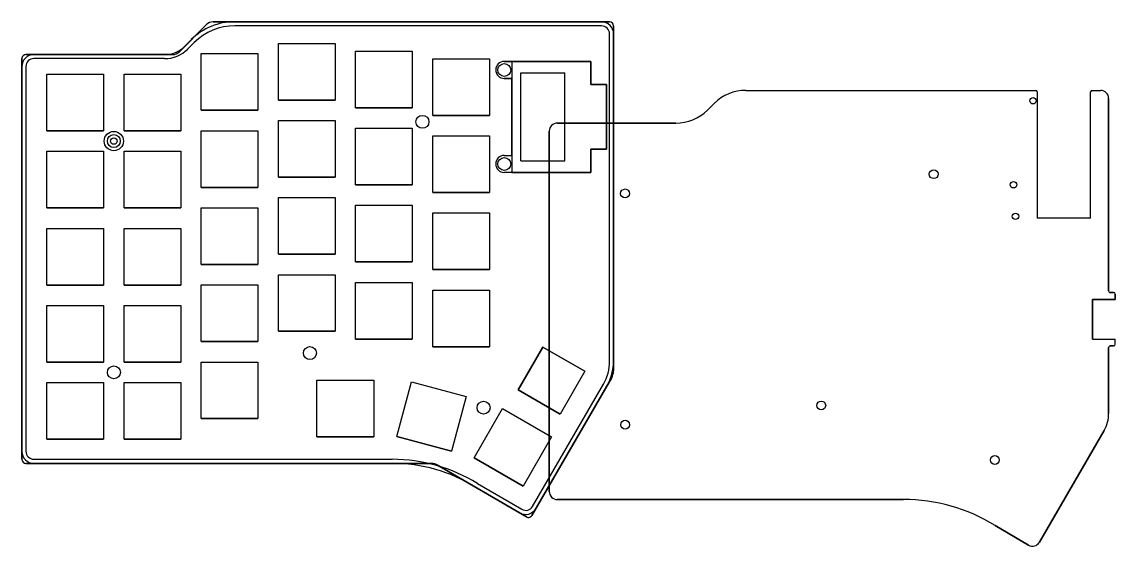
# Model space of a CAD drawing. Header units: centimetres. Extents: x -31 to 1902, y -26 to 307.
# Drawn here: x 7.83 to 34.82, y -16.79 to -3.83 of the extents above; entities that cross this region are included whole.
import ezdxf

# ---------------------------------------------------------------- set-up
doc = ezdxf.new("R2010")
doc.units = ezdxf.units.CM
doc.header["$MEASUREMENT"] = 0
for name, color, linetype in [('V2 v28_Sketch28', 7, 'Continuous'), ('V2 v28_Sketch35', 7, 'Continuous'), ('V2 v28_Sketch51', 7, 'Continuous'), ('V2 v28_Sketch61', 7, 'Continuous'), ('V2 v28_Sketch71', 7, 'Continuous'), ('V2 v28_Sketch73', 7, 'Continuous')]:
    doc.layers.add(name, color=color, linetype=linetype)

msp = doc.modelspace()

# ---------------------------------------------------------------- linework, layer by layer
at = {"layer": 'V2 v28_Sketch28'}
for p, q in [((22.137, -3.933), (13.081, -3.932)), ((22.335, -12.212), (22.334, -4.129)), ((12.082, -4.342), (11.92, -4.504)), ((14.159, -4.363), (15.559, -4.363)), ((14.159, -5.763), (14.159, -4.363)), ((15.559, -4.363), (15.559, -5.763)), ((16.064, -4.554), (17.464, -4.554)), ((16.064, -5.954), (16.064, -4.554)), ((17.464, -4.554), (17.464, -5.954)), ((11.349, -4.739), (8.124, -4.74)), ((12.254, -4.617), (13.654, -4.617)), ((12.254, -6.017), (12.254, -4.617)), ((13.654, -4.617), (13.654, -6.017)), ((17.969, -6.144), (17.969, -4.744)), ((17.969, -4.744), (19.369, -4.744)), ((19.369, -4.744), (19.369, -6.144)), ((7.927, -4.936), (7.927, -14.444)), ((8.444, -5.125), (9.844, -5.125)), ((8.444, -6.525), (8.444, -5.125)), ((9.844, -5.125), (9.844, -6.525)), ((10.349, -5.125), (11.749, -5.125)), ((10.349, -6.525), (10.349, -5.125)), ((11.749, -5.125), (11.749, -6.525)), ((20.141, -5.094), (21.227, -5.094)), ((20.141, -7.268), (20.141, -5.094)), ((21.227, -7.268), (21.227, -5.094)), ((14.159, -5.763), (15.559, -5.763)), ((12.254, -6.017), (13.654, -6.017)), ((16.064, -5.954), (17.464, -5.954)), ((17.969, -6.144), (19.369, -6.144)), ((14.159, -6.268), (15.559, -6.268)), ((14.159, -7.668), (14.159, -6.268)), ((15.559, -6.268), (15.559, -7.668)), ((16.064, -7.859), (16.064, -6.459)), ((16.064, -6.459), (17.464, -6.459)), ((17.464, -6.459), (17.464, -7.859)), ((8.444, -6.525), (9.844, -6.525)), ((10.349, -6.525), (11.749, -6.525)), ((12.254, -6.522), (13.654, -6.522)), ((12.254, -7.922), (12.254, -6.522)), ((13.654, -6.522), (13.654, -7.922)), ((17.969, -6.649), (19.369, -6.649)), ((17.969, -8.049), (17.969, -6.649)), ((19.369, -6.649), (19.369, -8.049)), ((8.444, -8.43), (8.444, -7.03)), ((8.444, -7.03), (9.844, -7.03)), ((9.844, -7.03), (9.844, -8.43)), ((10.349, -8.43), (10.349, -7.03)), ((10.349, -7.03), (11.749, -7.03)), ((11.749, -7.03), (11.749, -8.43)), ((20.141, -7.268), (21.227, -7.268)), ((14.159, -7.668), (15.559, -7.668)), ((12.254, -7.922), (13.654, -7.922)), ((16.064, -7.859), (17.464, -7.859)), ((17.969, -8.049), (19.369, -8.049)), ((14.159, -8.173), (15.559, -8.173)), ((14.159, -9.573), (14.159, -8.173)), ((15.559, -8.173), (15.559, -9.573)), ((16.064, -8.364), (17.464, -8.364)), ((16.064, -9.764), (16.064, -8.364)), ((17.464, -8.364), (17.464, -9.764)), ((8.444, -8.43), (9.844, -8.43)), ((10.349, -8.43), (11.749, -8.43)), ((12.254, -8.427), (13.654, -8.427)), ((12.254, -9.827), (12.254, -8.427)), ((13.654, -8.427), (13.654, -9.827)), ((17.969, -8.554), (19.369, -8.554)), ((17.969, -9.954), (17.969, -8.554)), ((19.369, -8.554), (19.369, -9.954)), ((8.444, -8.935), (9.844, -8.935)), ((8.444, -10.335), (8.444, -8.935)), ((9.844, -8.935), (9.844, -10.335)), ((10.349, -10.335), (10.349, -8.935)), ((10.349, -8.935), (11.749, -8.935)), ((11.749, -8.935), (11.749, -10.335)), ((14.159, -9.573), (15.559, -9.573)), ((12.254, -9.827), (13.654, -9.827)), ((16.064, -9.764), (17.464, -9.764)), ((17.969, -9.954), (19.369, -9.954)), ((14.159, -10.079), (15.559, -10.079)), ((14.159, -11.479), (14.159, -10.079)), ((15.559, -10.079), (15.559, -11.479)), ((8.444, -10.335), (9.844, -10.335)), ((10.349, -10.335), (11.749, -10.335)), ((12.254, -11.732), (12.254, -10.332)), ((12.254, -10.332), (13.654, -10.332)), ((13.654, -10.332), (13.654, -11.732)), ((16.064, -11.669), (16.064, -10.269)), ((16.064, -10.269), (17.464, -10.269)), ((17.464, -10.269), (17.464, -11.669)), ((17.969, -11.86), (17.969, -10.46)), ((17.969, -10.46), (19.369, -10.46)), ((19.369, -10.46), (19.369, -11.86)), ((8.444, -12.241), (8.444, -10.841)), ((8.444, -10.841), (9.844, -10.841)), ((9.844, -10.841), (9.844, -12.241)), ((10.349, -10.841), (11.749, -10.841)), ((10.349, -12.241), (10.349, -10.841)), ((11.749, -10.841), (11.749, -12.241)), ((14.159, -11.479), (15.559, -11.479)), ((12.254, -11.732), (13.654, -11.732)), ((16.064, -11.669), (17.464, -11.669)), ((17.969, -11.86), (19.369, -11.86)), ((20.691, -11.867), (20.078, -12.928)), ((21.725, -12.465), (20.691, -11.867)), ((8.444, -12.241), (9.844, -12.241)), ((10.349, -12.241), (11.749, -12.241)), ((12.254, -13.637), (12.254, -12.238)), ((12.254, -12.238), (13.654, -12.238)), ((13.654, -12.238), (13.654, -13.637)), ((15.111, -12.682), (16.512, -12.682)), ((15.111, -14.082), (15.111, -12.682)), ((16.512, -12.682), (16.512, -14.082)), ((21.725, -12.465), (21.113, -13.526)), ((8.444, -12.745), (9.844, -12.745)), ((8.444, -14.146), (8.444, -12.745)), ((9.844, -12.745), (9.844, -14.146)), ((10.349, -12.745), (11.749, -12.745)), ((10.349, -14.146), (10.349, -12.745)), ((11.749, -12.745), (11.749, -14.146)), ((17.08, -14.079), (17.442, -12.727)), ((17.442, -12.727), (18.795, -13.089)), ((20.078, -12.928), (21.113, -13.526)), ((20.435, -15.805), (22.184, -12.786)), ((18.795, -13.089), (18.433, -14.441)), ((18.993, -14.602), (19.693, -13.39)), ((19.693, -13.39), (20.905, -14.09)), ((12.254, -13.637), (13.654, -13.637)), ((8.444, -14.146), (9.844, -14.146)), ((10.349, -14.146), (11.749, -14.146)), ((15.111, -14.082), (16.512, -14.082)), ((17.08, -14.079), (18.433, -14.441)), ((20.905, -14.09), (20.205, -15.302)), ((8.124, -14.641), (16.969, -14.641)), ((18.993, -14.602), (20.205, -15.302)), ((19.072, -15.239), (20.166, -15.877))]:
    msp.add_line(p, q, dxfattribs=at)
for centre, radius in [((19.735, -5.02), 0.159), ((10.097, -6.778), 0.0794), ((19.735, -7.343), 0.159)]:
    msp.add_circle(centre, radius, dxfattribs=at)
for centre, radius, start, end in [((13.073, -5.334), 1.403, 89.6944, 135), ((22.137, -4.129), 0.197, 0, 90), ((11.353, -3.937), 0.803, 269.6944, 315), ((8.124, -4.936), 0.197, 90, 180), ((21.167, -12.212), 1.168, 330.5571, 360), ((8.124, -14.444), 0.197, 180, 270), ((16.967, -18.644), 4.003, 58.2706, 89.9639), ((20.264, -15.706), 0.197, 240, 330)]:
    msp.add_arc(centre, radius, start, end, dxfattribs=at)
at = {"layer": 'V2 v28_Sketch35'}
for p, q in [((25.701, -5.526), (32.859, -5.526)), ((32.89, -5.558), (32.891, -8.682)), ((34.211, -8.682), (34.211, -5.557)), ((34.243, -5.526), (34.459, -5.526)), ((24.915, -5.849), (24.754, -6.011)), ((34.656, -10.479), (34.656, -5.723)), ((23.968, -6.333), (21.045, -6.333)), ((20.848, -6.53), (20.848, -15.438)), ((34.211, -8.682), (32.891, -8.682)), ((34.776, -10.519), (34.696, -10.519)), ((34.256, -10.689), (34.816, -10.689)), ((34.256, -11.669), (34.256, -10.689)), ((34.816, -10.689), (34.816, -10.559)), ((34.256, -11.669), (34.816, -11.669)), ((34.696, -11.839), (34.776, -11.839)), ((34.816, -11.799), (34.816, -11.669)), ((34.656, -13.507), (34.656, -11.879)), ((32.946, -16.689), (34.544, -13.933)), ((21.045, -15.635), (29.591, -15.635)), ((31.851, -16.278), (32.677, -16.761))]:
    msp.add_line(p, q, dxfattribs=at)
for centre, radius in [((32.789, -5.781), 0.0794), ((30.338, -7.596), 0.11), ((32.308, -7.857), 0.0794), ((22.718, -8.072), 0.11), ((27.56, -13.311), 0.11), ((22.72, -13.787), 0.11), ((31.846, -14.66), 0.11)]:
    msp.add_circle(centre, radius, dxfattribs=at)
for centre, radius, start, end in [((25.695, -6.628), 1.103, 89.6944, 135), ((32.859, -5.558), 0.0316, 0, 90), ((34.243, -5.557), 0.0316, 90, 180), ((34.459, -5.723), 0.197, 0.0006, 90), ((23.974, -5.231), 1.103, 269.6944, 315), ((21.045, -6.53), 0.197, 90, 180), ((34.696, -10.479), 0.04, 180, 270.0001), ((34.776, -10.559), 0.04, 359.9999, 89.9999), ((34.696, -11.879), 0.04, 89.9999, 180), ((34.776, -11.799), 0.04, 270, 0), ((33.788, -13.507), 0.868, 330.5571, 360), ((21.045, -15.438), 0.197, 180, 270), ((29.588, -19.938), 4.303, 58.2706, 89.9639), ((32.776, -16.591), 0.197, 240, 330)]:
    msp.add_arc(centre, radius, start, end, dxfattribs=at)
at = {"layer": 'V2 v28_Sketch51'}
for p, q in [((25.701, -5.526), (32.859, -5.526)), ((32.89, -5.558), (32.891, -8.682)), ((34.211, -8.682), (34.211, -5.557)), ((34.243, -5.526), (34.459, -5.526)), ((24.754, -6.011), (24.915, -5.849)), ((34.656, -5.723), (34.656, -10.479)), ((21.045, -6.333), (23.968, -6.333)), ((20.848, -15.438), (20.848, -6.53)), ((34.211, -8.682), (32.891, -8.682)), ((34.696, -10.519), (34.776, -10.519)), ((34.256, -10.689), (34.256, -11.669)), ((34.816, -10.689), (34.256, -10.689)), ((34.816, -10.559), (34.816, -10.689)), ((34.256, -11.669), (34.816, -11.669)), ((34.776, -11.839), (34.696, -11.839)), ((34.816, -11.799), (34.816, -11.669)), ((34.656, -11.879), (34.656, -13.507)), ((34.544, -13.933), (32.946, -16.689)), ((29.591, -15.635), (21.045, -15.635)), ((32.677, -16.761), (31.851, -16.278))]:
    msp.add_line(p, q, dxfattribs=at)
for centre, radius in [((32.789, -5.781), 0.0794), ((30.338, -7.596), 0.11), ((22.718, -8.072), 0.11), ((32.356, -8.637), 0.0794), ((27.56, -13.311), 0.11), ((22.72, -13.787), 0.11), ((31.846, -14.66), 0.11)]:
    msp.add_circle(centre, radius, dxfattribs=at)
for centre, radius, start, end in [((25.695, -6.628), 1.103, 89.6944, 135), ((32.859, -5.558), 0.0316, 0, 90), ((34.243, -5.557), 0.0316, 90, 180), ((34.459, -5.723), 0.197, 0, 90), ((23.974, -5.231), 1.103, 269.6944, 315), ((21.045, -6.53), 0.197, 90, 180), ((34.696, -10.479), 0.04, 180, 270.0001), ((34.776, -10.559), 0.04, 359.9999, 89.9999), ((34.696, -11.879), 0.04, 89.9999, 180), ((34.776, -11.799), 0.04, 270, 0), ((33.788, -13.507), 0.868, 330.5571, 360), ((21.045, -15.438), 0.197, 180, 270), ((29.588, -19.938), 4.303, 58.2706, 89.9639), ((32.776, -16.591), 0.197, 240, 330)]:
    msp.add_arc(centre, radius, start, end, dxfattribs=at)
at = {"layer": 'V2 v28_Sketch61'}
for p, q in [((13.081, -3.832), (22.137, -3.833)), ((11.85, -4.434), (12.011, -4.272)), ((22.435, -12.212), (22.435, -4.13)), ((14.159, -5.763), (14.159, -4.363)), ((14.159, -4.363), (15.559, -4.363)), ((15.559, -4.363), (15.559, -5.763)), ((16.064, -4.554), (17.464, -4.554)), ((16.064, -5.954), (16.064, -4.554)), ((17.464, -4.554), (17.464, -5.954)), ((8.124, -4.64), (11.349, -4.639)), ((12.254, -6.017), (12.254, -4.617)), ((12.254, -4.617), (13.654, -4.617)), ((13.654, -4.617), (13.654, -6.017)), ((17.969, -4.744), (19.369, -4.744)), ((17.969, -6.144), (17.969, -4.744)), ((19.369, -4.744), (19.369, -6.144)), ((19.921, -4.809), (19.921, -7.554)), ((21.872, -4.809), (19.921, -4.809)), ((21.872, -5.381), (21.872, -4.809)), ((7.827, -4.936), (7.827, -14.444)), ((8.444, -6.525), (8.444, -5.125)), ((8.444, -5.125), (9.844, -5.125)), ((9.844, -5.125), (9.844, -6.525)), ((10.349, -5.125), (11.749, -5.125)), ((10.349, -6.525), (10.349, -5.125)), ((11.749, -5.125), (11.749, -6.525)), ((21.872, -5.381), (22.256, -5.381)), ((22.256, -6.981), (22.256, -5.381)), ((14.159, -5.763), (15.559, -5.763)), ((12.254, -6.017), (13.654, -6.017)), ((16.064, -5.954), (17.464, -5.954)), ((17.969, -6.144), (19.369, -6.144)), ((14.159, -6.268), (15.559, -6.268)), ((14.159, -7.668), (14.159, -6.268)), ((15.559, -6.268), (15.559, -7.668)), ((16.064, -7.859), (16.064, -6.459)), ((16.064, -6.459), (17.464, -6.459)), ((17.464, -6.459), (17.464, -7.859)), ((8.444, -6.525), (9.844, -6.525)), ((10.349, -6.525), (11.749, -6.525)), ((12.254, -7.922), (12.254, -6.522)), ((12.254, -6.522), (13.654, -6.522)), ((13.654, -6.522), (13.654, -7.922)), ((17.969, -8.049), (17.969, -6.649)), ((17.969, -6.649), (19.369, -6.649)), ((19.369, -6.649), (19.369, -8.049)), ((21.872, -7.554), (21.872, -6.981)), ((21.872, -6.981), (22.256, -6.981)), ((8.444, -7.03), (9.844, -7.03)), ((8.444, -8.43), (8.444, -7.03)), ((9.844, -7.03), (9.844, -8.43)), ((10.349, -8.43), (10.349, -7.03)), ((10.349, -7.03), (11.749, -7.03)), ((11.749, -7.03), (11.749, -8.43)), ((19.921, -7.554), (21.872, -7.554)), ((14.159, -7.668), (15.559, -7.668)), ((12.254, -7.922), (13.654, -7.922)), ((16.064, -7.859), (17.464, -7.859)), ((17.969, -8.049), (19.369, -8.049)), ((14.159, -9.573), (14.159, -8.173)), ((14.159, -8.173), (15.559, -8.173)), ((15.559, -8.173), (15.559, -9.573)), ((16.064, -8.364), (17.464, -8.364)), ((16.064, -9.764), (16.064, -8.364)), ((17.464, -8.364), (17.464, -9.764)), ((8.444, -8.43), (9.844, -8.43)), ((10.349, -8.43), (11.749, -8.43)), ((12.254, -9.827), (12.254, -8.427)), ((12.254, -8.427), (13.654, -8.427)), ((13.654, -8.427), (13.654, -9.827)), ((17.969, -8.554), (19.369, -8.554)), ((17.969, -9.954), (17.969, -8.554)), ((19.369, -8.554), (19.369, -9.954)), ((8.444, -8.935), (9.844, -8.935)), ((8.444, -10.335), (8.444, -8.935)), ((9.844, -8.935), (9.844, -10.335)), ((10.349, -8.935), (11.749, -8.935)), ((10.349, -10.335), (10.349, -8.935)), ((11.749, -8.935), (11.749, -10.335)), ((14.159, -9.573), (15.559, -9.573)), ((12.254, -9.827), (13.654, -9.827)), ((16.064, -9.764), (17.464, -9.764)), ((17.969, -9.954), (19.369, -9.954)), ((14.159, -10.079), (15.559, -10.079)), ((14.159, -11.479), (14.159, -10.079)), ((15.559, -10.079), (15.559, -11.479)), ((8.444, -10.335), (9.844, -10.335)), ((10.349, -10.335), (11.749, -10.335)), ((12.254, -11.732), (12.254, -10.332)), ((12.254, -10.332), (13.654, -10.332)), ((13.654, -10.332), (13.654, -11.732)), ((16.064, -10.269), (17.464, -10.269)), ((16.064, -11.669), (16.064, -10.269)), ((17.464, -10.269), (17.464, -11.669)), ((17.969, -11.86), (17.969, -10.46)), ((17.969, -10.46), (19.369, -10.46)), ((19.369, -10.46), (19.369, -11.86)), ((8.444, -12.241), (8.444, -10.841)), ((8.444, -10.841), (9.844, -10.841)), ((9.844, -10.841), (9.844, -12.241)), ((10.349, -10.841), (11.749, -10.841)), ((10.349, -12.241), (10.349, -10.841)), ((11.749, -10.841), (11.749, -12.241)), ((14.159, -11.479), (15.559, -11.479)), ((12.254, -11.732), (13.654, -11.732)), ((16.064, -11.669), (17.464, -11.669)), ((17.969, -11.86), (19.369, -11.86)), ((20.691, -11.867), (20.078, -12.928)), ((21.725, -12.465), (20.691, -11.867)), ((8.444, -12.241), (9.844, -12.241)), ((10.349, -12.241), (11.749, -12.241)), ((12.254, -12.238), (13.654, -12.238)), ((12.254, -13.637), (12.254, -12.238)), ((13.654, -12.238), (13.654, -13.637)), ((15.111, -12.682), (16.512, -12.682)), ((15.111, -14.082), (15.111, -12.682)), ((16.512, -12.682), (16.512, -14.082)), ((21.725, -12.465), (21.113, -13.526)), ((8.444, -14.146), (8.444, -12.745)), ((8.444, -12.745), (9.844, -12.745)), ((9.844, -12.745), (9.844, -14.146)), ((10.349, -14.146), (10.349, -12.745)), ((10.349, -12.745), (11.749, -12.745)), ((11.749, -12.745), (11.749, -14.146)), ((17.08, -14.079), (17.442, -12.727)), ((17.442, -12.727), (18.795, -13.089)), ((20.078, -12.928), (21.113, -13.526)), ((20.521, -15.855), (22.271, -12.836)), ((18.795, -13.089), (18.433, -14.441)), ((18.993, -14.602), (19.693, -13.39)), ((19.693, -13.39), (20.905, -14.09)), ((12.254, -13.637), (13.654, -13.637)), ((8.444, -14.146), (9.844, -14.146)), ((10.349, -14.146), (11.749, -14.146)), ((15.111, -14.082), (16.512, -14.082)), ((17.08, -14.079), (18.433, -14.441)), ((20.905, -14.09), (20.205, -15.302)), ((8.124, -14.741), (16.969, -14.741)), ((18.993, -14.602), (20.205, -15.302)), ((19.021, -15.325), (20.116, -15.963))]:
    msp.add_line(p, q, dxfattribs=at)
msp.add_circle((10.097, -6.778), 0.238, dxfattribs=at)
for centre, radius, start, end in [((13.073, -5.334), 1.503, 89.7045, 135.004), ((22.137, -4.13), 0.298, 0.1799, 89.9381), ((11.353, -3.937), 0.703, 269.6732, 314.9928), ((8.124, -4.936), 0.297, 90.0004, 180), ((21.167, -12.212), 1.268, 330.5309, 360), ((8.124, -14.444), 0.297, 180, 270), ((16.967, -18.644), 3.903, 58.2511, 89.9634), ((20.264, -15.706), 0.297, 239.956, 329.9823)]:
    msp.add_arc(centre, radius, start, end, dxfattribs=at)
at = {"layer": 'V2 v28_Sketch71'}
for p, q in [((11.716, -4.569), (12.379, -3.903)), ((12.55, -3.832), (22.334, -3.832)), ((22.434, -3.932), (22.434, -12.453)), ((14.159, -5.763), (14.159, -4.363)), ((14.159, -4.363), (15.559, -4.363)), ((15.559, -4.363), (15.559, -5.763)), ((16.064, -4.554), (17.464, -4.554)), ((16.064, -5.954), (16.064, -4.554)), ((17.464, -4.554), (17.464, -5.954)), ((7.827, -14.641), (7.827, -4.739)), ((7.927, -4.639), (11.545, -4.639)), ((12.254, -6.017), (12.254, -4.617)), ((12.254, -4.617), (13.654, -4.617)), ((13.654, -4.617), (13.654, -6.017)), ((17.969, -6.144), (17.969, -4.744)), ((17.969, -4.744), (19.369, -4.744)), ((19.369, -4.744), (19.369, -6.144)), ((21.872, -4.809), (19.735, -4.809)), ((21.872, -5.381), (21.872, -4.809)), ((8.444, -6.525), (8.444, -5.125)), ((8.444, -5.125), (9.844, -5.125)), ((9.844, -5.125), (9.844, -6.525)), ((10.349, -6.525), (10.349, -5.125)), ((10.349, -5.125), (11.749, -5.125)), ((11.749, -5.125), (11.749, -6.525)), ((19.735, -5.231), (19.921, -5.231)), ((19.921, -5.231), (19.921, -7.132)), ((22.256, -5.381), (21.872, -5.381)), ((22.256, -6.981), (22.256, -5.381)), ((14.159, -5.763), (15.559, -5.763)), ((12.254, -6.017), (13.654, -6.017)), ((16.064, -5.954), (17.464, -5.954)), ((17.969, -6.144), (19.369, -6.144)), ((14.159, -6.268), (15.559, -6.268)), ((14.159, -7.668), (14.159, -6.268)), ((15.559, -6.268), (15.559, -7.668)), ((16.064, -7.859), (16.064, -6.459)), ((16.064, -6.459), (17.464, -6.459)), ((17.464, -6.459), (17.464, -7.859)), ((8.444, -6.525), (9.844, -6.525)), ((10.349, -6.525), (11.749, -6.525)), ((12.254, -6.522), (13.654, -6.522)), ((12.254, -7.922), (12.254, -6.522)), ((13.654, -6.522), (13.654, -7.922)), ((17.969, -6.649), (19.369, -6.649)), ((17.969, -8.049), (17.969, -6.649)), ((19.369, -6.649), (19.369, -8.049)), ((21.872, -6.981), (22.256, -6.981)), ((21.872, -7.554), (21.872, -6.981)), ((8.444, -8.43), (8.444, -7.03)), ((8.444, -7.03), (9.844, -7.03)), ((9.844, -7.03), (9.844, -8.43)), ((10.349, -7.03), (11.749, -7.03)), ((10.349, -8.43), (10.349, -7.03)), ((11.749, -7.03), (11.749, -8.43)), ((19.735, -7.132), (19.921, -7.132)), ((21.872, -7.554), (19.735, -7.554)), ((14.159, -7.668), (15.559, -7.668)), ((12.254, -7.922), (13.654, -7.922)), ((16.064, -7.859), (17.464, -7.859)), ((17.969, -8.049), (19.369, -8.049)), ((14.159, -8.173), (15.559, -8.173)), ((14.159, -9.573), (14.159, -8.173)), ((15.559, -8.173), (15.559, -9.573)), ((16.064, -8.364), (17.464, -8.364)), ((16.064, -9.764), (16.064, -8.364)), ((17.464, -8.364), (17.464, -9.764)), ((8.444, -8.43), (9.844, -8.43)), ((10.349, -8.43), (11.749, -8.43)), ((12.254, -8.427), (13.654, -8.427)), ((12.254, -9.827), (12.254, -8.427)), ((13.654, -8.427), (13.654, -9.827)), ((17.969, -8.554), (19.369, -8.554)), ((17.969, -9.954), (17.969, -8.554)), ((19.369, -8.554), (19.369, -9.954)), ((8.444, -8.935), (9.844, -8.935)), ((8.444, -10.335), (8.444, -8.935)), ((9.844, -8.935), (9.844, -10.335)), ((10.349, -8.935), (11.749, -8.935)), ((10.349, -10.335), (10.349, -8.935)), ((11.749, -8.935), (11.749, -10.335)), ((14.159, -9.573), (15.559, -9.573)), ((12.254, -9.827), (13.654, -9.827)), ((16.064, -9.764), (17.464, -9.764)), ((17.969, -9.954), (19.369, -9.954)), ((14.159, -10.079), (15.559, -10.079)), ((14.159, -11.479), (14.159, -10.079)), ((15.559, -10.079), (15.559, -11.479)), ((8.444, -10.335), (9.844, -10.335)), ((10.349, -10.335), (11.749, -10.335)), ((12.254, -11.732), (12.254, -10.332)), ((12.254, -10.332), (13.654, -10.332)), ((13.654, -10.332), (13.654, -11.732)), ((16.064, -10.269), (17.464, -10.269)), ((16.064, -11.669), (16.064, -10.269)), ((17.464, -10.269), (17.464, -11.669)), ((17.969, -11.86), (17.969, -10.46)), ((17.969, -10.46), (19.369, -10.46)), ((19.369, -10.46), (19.369, -11.86)), ((8.444, -10.841), (9.844, -10.841)), ((8.444, -12.241), (8.444, -10.841)), ((9.844, -10.841), (9.844, -12.241)), ((10.349, -10.841), (11.749, -10.841)), ((10.349, -12.241), (10.349, -10.841)), ((11.749, -10.841), (11.749, -12.241)), ((14.159, -11.479), (15.559, -11.479)), ((12.254, -11.732), (13.654, -11.732)), ((16.064, -11.669), (17.464, -11.669)), ((17.969, -11.86), (19.369, -11.86)), ((20.691, -11.867), (20.078, -12.928)), ((21.725, -12.465), (20.691, -11.867)), ((8.444, -12.241), (9.844, -12.241)), ((10.349, -12.241), (11.749, -12.241)), ((12.254, -13.637), (12.254, -12.238)), ((12.254, -12.238), (13.654, -12.238)), ((13.654, -12.238), (13.654, -13.637)), ((15.111, -12.682), (16.512, -12.682)), ((15.111, -14.082), (15.111, -12.682)), ((16.512, -12.682), (16.512, -14.082)), ((22.384, -12.64), (20.42, -16.028)), ((21.725, -12.465), (21.113, -13.526)), ((8.444, -14.146), (8.444, -12.745)), ((8.444, -12.745), (9.844, -12.745)), ((9.844, -12.745), (9.844, -14.146)), ((10.349, -14.146), (10.349, -12.745)), ((10.349, -12.745), (11.749, -12.745)), ((11.749, -12.745), (11.749, -14.146)), ((17.08, -14.079), (17.442, -12.727)), ((17.442, -12.727), (18.795, -13.089)), ((20.078, -12.928), (21.113, -13.526)), ((18.795, -13.089), (18.433, -14.441)), ((18.993, -14.602), (19.693, -13.39)), ((19.693, -13.39), (20.905, -14.09)), ((12.254, -13.637), (13.654, -13.637)), ((8.444, -14.146), (9.844, -14.146)), ((10.349, -14.146), (11.749, -14.146)), ((15.111, -14.082), (16.512, -14.082)), ((17.08, -14.079), (18.433, -14.441)), ((20.905, -14.09), (20.205, -15.302)), ((17.922, -14.741), (7.927, -14.741)), ((20.284, -16.064), (18.108, -14.791)), ((18.993, -14.602), (20.205, -15.302))]:
    msp.add_line(p, q, dxfattribs=at)
msp.add_circle((10.097, -6.778), 0.0794, dxfattribs=at)
for centre, radius, start, end in [((12.55, -4.072), 0.241, 90, 135.117), ((22.334, -3.932), 0.1, 0, 90), ((11.545, -4.399), 0.241, 270, 315.1171), ((7.927, -4.739), 0.1, 90, 180), ((19.735, -5.02), 0.211, 90, 270), ((19.735, -7.343), 0.211, 90, 270), ((21.964, -12.427), 0.471, 333.1283, 356.7678), ((7.927, -14.641), 0.1, 180, 270), ((17.922, -15.11), 0.369, 59.6793, 90), ((20.334, -15.978), 0.0996, 239.679, 329.8962)]:
    msp.add_arc(centre, radius, start, end, dxfattribs=at)
at = {"layer": 'V2 v28_Sketch73'}
for p, q in [((12.379, -3.903, 0.16), (11.716, -4.569, 0.16)), ((22.334, -3.832, 0.16), (12.55, -3.832, 0.16)), ((22.434, -12.453, 0.16), (22.434, -3.932, 0.16)), ((14.159, -5.763, 0.16), (14.159, -4.363, 0.16)), ((14.159, -4.363, 0.16), (15.559, -4.363, 0.16)), ((15.559, -4.363, 0.16), (15.559, -5.763, 0.16)), ((16.064, -4.554, 0.16), (17.464, -4.554, 0.16)), ((16.064, -5.954, 0.16), (16.064, -4.554, 0.16)), ((17.464, -4.554, 0.16), (17.464, -5.954, 0.16)), ((7.827, -4.739, 0.16), (7.827, -14.641, 0.16)), ((11.545, -4.639, 0.16), (7.927, -4.639, 0.16)), ((12.254, -4.617, 0.16), (13.654, -4.617, 0.16)), ((12.254, -6.017, 0.16), (12.254, -4.617, 0.16)), ((13.654, -4.617, 0.16), (13.654, -6.017, 0.16)), ((17.969, -6.144, 0.16), (17.969, -4.744, 0.16)), ((17.969, -4.744, 0.16), (19.369, -4.744, 0.16)), ((19.369, -4.744, 0.16), (19.369, -6.144, 0.16)), ((19.735, -4.809, 0.16), (21.872, -4.809, 0.16)), ((21.872, -4.809, 0.16), (21.872, -5.381, 0.16)), ((8.444, -6.525, 0.16), (8.444, -5.125, 0.16)), ((8.444, -5.125, 0.16), (9.844, -5.125, 0.16)), ((9.844, -5.125, 0.16), (9.844, -6.525, 0.16)), ((10.349, -6.525, 0.16), (10.349, -5.125, 0.16)), ((10.349, -5.125, 0.16), (11.749, -5.125, 0.16)), ((11.749, -5.125, 0.16), (11.749, -6.525, 0.16)), ((19.921, -5.231, 0.16), (19.735, -5.231, 0.16)), ((19.921, -7.132, 0.16), (19.921, -5.231, 0.16)), ((21.872, -5.381, 0.16), (22.256, -5.381, 0.16)), ((22.256, -5.381, 0.16), (22.256, -6.981, 0.16)), ((15.559, -5.763, 0.16), (14.159, -5.763, 0.16)), ((13.654, -6.017, 0.16), (12.254, -6.017, 0.16)), ((17.464, -5.954, 0.16), (16.064, -5.954, 0.16)), ((19.369, -6.144, 0.16), (17.969, -6.144, 0.16)), ((14.159, -6.268, 0.16), (15.559, -6.268, 0.16)), ((14.159, -7.668, 0.16), (14.159, -6.268, 0.16)), ((15.559, -6.268, 0.16), (15.559, -7.668, 0.16)), ((16.064, -7.859, 0.16), (16.064, -6.459, 0.16)), ((16.064, -6.459, 0.16), (17.464, -6.459, 0.16)), ((17.464, -6.459, 0.16), (17.464, -7.859, 0.16)), ((9.844, -6.525, 0.16), (8.444, -6.525, 0.16)), ((11.749, -6.525, 0.16), (10.349, -6.525, 0.16)), ((12.254, -6.522, 0.16), (13.654, -6.522, 0.16)), ((12.254, -7.922, 0.16), (12.254, -6.522, 0.16)), ((13.654, -6.522, 0.16), (13.654, -7.922, 0.16)), ((17.969, -8.049, 0.16), (17.969, -6.649, 0.16)), ((17.969, -6.649, 0.16), (19.369, -6.649, 0.16)), ((19.369, -6.649, 0.16), (19.369, -8.049, 0.16)), ((21.872, -6.981, 0.16), (21.872, -7.554, 0.16)), ((22.256, -6.981, 0.16), (21.872, -6.981, 0.16)), ((8.444, -8.43, 0.16), (8.444, -7.03, 0.16)), ((8.444, -7.03, 0.16), (9.844, -7.03, 0.16)), ((9.844, -7.03, 0.16), (9.844, -8.43, 0.16)), ((10.349, -8.43, 0.16), (10.349, -7.03, 0.16)), ((10.349, -7.03, 0.16), (11.749, -7.03, 0.16)), ((11.749, -7.03, 0.16), (11.749, -8.43, 0.16)), ((19.735, -7.132, 0.16), (19.921, -7.132, 0.16)), ((21.872, -7.554, 0.16), (19.735, -7.554, 0.16)), ((15.559, -7.668, 0.16), (14.159, -7.668, 0.16)), ((13.654, -7.922, 0.16), (12.254, -7.922, 0.16)), ((17.464, -7.859, 0.16), (16.064, -7.859, 0.16)), ((19.369, -8.049, 0.16), (17.969, -8.049, 0.16)), ((14.159, -9.573, 0.16), (14.159, -8.173, 0.16)), ((14.159, -8.173, 0.16), (15.559, -8.173, 0.16)), ((15.559, -8.173, 0.16), (15.559, -9.573, 0.16)), ((16.064, -9.764, 0.16), (16.064, -8.364, 0.16)), ((16.064, -8.364, 0.16), (17.464, -8.364, 0.16)), ((17.464, -8.364, 0.16), (17.464, -9.764, 0.16)), ((9.844, -8.43, 0.16), (8.444, -8.43, 0.16)), ((11.749, -8.43, 0.16), (10.349, -8.43, 0.16)), ((12.254, -9.827, 0.16), (12.254, -8.427, 0.16)), ((12.254, -8.427, 0.16), (13.654, -8.427, 0.16)), ((13.654, -8.427, 0.16), (13.654, -9.827, 0.16)), ((17.969, -9.954, 0.16), (17.969, -8.554, 0.16)), ((17.969, -8.554, 0.16), (19.369, -8.554, 0.16)), ((19.369, -8.554, 0.16), (19.369, -9.954, 0.16)), ((8.444, -8.935, 0.16), (9.844, -8.935, 0.16)), ((8.444, -10.335, 0.16), (8.444, -8.935, 0.16)), ((9.844, -8.935, 0.16), (9.844, -10.335, 0.16)), ((10.349, -10.335, 0.16), (10.349, -8.935, 0.16)), ((10.349, -8.935, 0.16), (11.749, -8.935, 0.16)), ((11.749, -8.935, 0.16), (11.749, -10.335, 0.16)), ((15.559, -9.573, 0.16), (14.159, -9.573, 0.16)), ((13.654, -9.827, 0.16), (12.254, -9.827, 0.16)), ((17.464, -9.764, 0.16), (16.064, -9.764, 0.16)), ((19.369, -9.954, 0.16), (17.969, -9.954, 0.16)), ((14.159, -10.079, 0.16), (15.559, -10.079, 0.16)), ((14.159, -11.479, 0.16), (14.159, -10.079, 0.16)), ((15.559, -10.079, 0.16), (15.559, -11.479, 0.16)), ((9.844, -10.335, 0.16), (8.444, -10.335, 0.16)), ((11.749, -10.335, 0.16), (10.349, -10.335, 0.16)), ((12.254, -11.732, 0.16), (12.254, -10.332, 0.16)), ((12.254, -10.332, 0.16), (13.654, -10.332, 0.16)), ((13.654, -10.332, 0.16), (13.654, -11.732, 0.16)), ((16.064, -10.269, 0.16), (17.464, -10.269, 0.16)), ((16.064, -11.669, 0.16), (16.064, -10.269, 0.16)), ((17.464, -10.269, 0.16), (17.464, -11.669, 0.16)), ((17.969, -11.86, 0.16), (17.969, -10.46, 0.16)), ((17.969, -10.46, 0.16), (19.369, -10.46, 0.16)), ((19.369, -10.46, 0.16), (19.369, -11.86, 0.16)), ((8.444, -12.241, 0.16), (8.444, -10.841, 0.16)), ((8.444, -10.841, 0.16), (9.844, -10.841, 0.16)), ((9.844, -10.841, 0.16), (9.844, -12.241, 0.16)), ((10.349, -12.241, 0.16), (10.349, -10.841, 0.16)), ((10.349, -10.841, 0.16), (11.749, -10.841, 0.16)), ((11.749, -10.841, 0.16), (11.749, -12.241, 0.16)), ((15.559, -11.479, 0.16), (14.159, -11.479, 0.16)), ((13.654, -11.732, 0.16), (12.254, -11.732, 0.16)), ((17.464, -11.669, 0.16), (16.064, -11.669, 0.16)), ((19.369, -11.86, 0.16), (17.969, -11.86, 0.16)), ((20.078, -12.928, 0.16), (20.691, -11.867, 0.16)), ((20.691, -11.867, 0.16), (21.725, -12.465, 0.16)), ((9.844, -12.241, 0.16), (8.444, -12.241, 0.16)), ((11.749, -12.241, 0.16), (10.349, -12.241, 0.16)), ((12.254, -13.637, 0.16), (12.254, -12.238, 0.16)), ((12.254, -12.238, 0.16), (13.654, -12.238, 0.16)), ((13.654, -12.238, 0.16), (13.654, -13.637, 0.16)), ((15.111, -12.682, 0.16), (16.512, -12.682, 0.16)), ((15.111, -14.082, 0.16), (15.111, -12.682, 0.16)), ((16.512, -12.682, 0.16), (16.512, -14.082, 0.16)), ((20.42, -16.028, 0.16), (22.384, -12.64, 0.16)), ((21.725, -12.465, 0.16), (21.113, -13.526, 0.16)), ((8.444, -12.745, 0.16), (9.844, -12.745, 0.16)), ((8.444, -14.146, 0.16), (8.444, -12.745, 0.16)), ((9.844, -12.745, 0.16), (9.844, -14.146, 0.16)), ((10.349, -14.146, 0.16), (10.349, -12.745, 0.16)), ((10.349, -12.745, 0.16), (11.749, -12.745, 0.16)), ((11.749, -12.745, 0.16), (11.749, -14.146, 0.16)), ((17.08, -14.079, 0.16), (17.442, -12.727, 0.16)), ((17.442, -12.727, 0.16), (18.795, -13.089, 0.16)), ((21.113, -13.526, 0.16), (20.078, -12.928, 0.16)), ((18.795, -13.089, 0.16), (18.433, -14.441, 0.16)), ((18.993, -14.602, 0.16), (19.693, -13.39, 0.16)), ((19.693, -13.39, 0.16), (20.905, -14.09, 0.16)), ((13.654, -13.637, 0.16), (12.254, -13.637, 0.16)), ((9.844, -14.146, 0.16), (8.444, -14.146, 0.16)), ((11.749, -14.146, 0.16), (10.349, -14.146, 0.16)), ((16.512, -14.082, 0.16), (15.111, -14.082, 0.16)), ((18.433, -14.441, 0.16), (17.08, -14.079, 0.16)), ((20.905, -14.09, 0.16), (20.205, -15.302, 0.16)), ((7.927, -14.741, 0.16), (17.922, -14.741, 0.16)), ((18.108, -14.791, 0.16), (20.284, -16.064, 0.16)), ((20.205, -15.302, 0.16), (18.993, -14.602, 0.16))]:
    msp.add_line(p, q, dxfattribs=at)
for centre, radius in [((17.716, -6.302, 0.16), 0.16), ((10.097, -6.778, 0.16), 0.16), ((10.097, -6.778, 0.16), 0.0794), ((14.938, -12.017, 0.16), 0.16), ((10.099, -12.493, 0.16), 0.16), ((19.225, -13.366, 0.16), 0.16)]:
    msp.add_circle(centre, radius, dxfattribs=at)
for centre, radius, start, end in [((12.55, -4.072, 0.16), 0.241, 90, 135.117), ((22.334, -3.932, 0.16), 0.1, 0, 90), ((11.545, -4.399, 0.16), 0.241, 270, 315.1171), ((7.927, -4.739, 0.16), 0.1, 90, 180), ((19.735, -5.02, 0.16), 0.211, 90, 270), ((19.735, -7.343, 0.16), 0.211, 90, 270), ((21.964, -12.427, 0.16), 0.471, 333.1283, 356.7678), ((7.927, -14.641, 0.16), 0.1, 180, 270), ((17.922, -15.11, 0.16), 0.369, 59.6793, 90), ((20.334, -15.978, 0.16), 0.0996, 239.679, 329.8962)]:
    msp.add_arc(centre, radius, start, end, dxfattribs=at)

doc.saveas('drawing.dxf')
